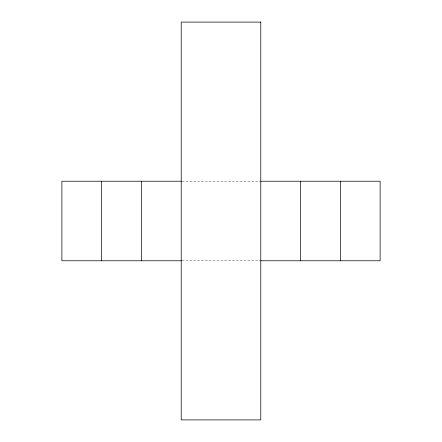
<?xml version="1.0" encoding="UTF-8"?>
<svg xmlns="http://www.w3.org/2000/svg" width="442" height="442" viewBox="0 0 442 442"><rect width="100%" height="100%" fill="white"/><g stroke="black" fill="none" stroke-linecap="round" stroke-linejoin="round"><path stroke-width="0.33" stroke-dasharray="2.21 1.66" d="M181.999 181.22L260.001 181.22M181.999 260.78L260.001 260.78"/><path stroke-width="0.66" d="M181.308 181.22L61.88 181.22L61.88 260.78L181.308 260.78M260.692 181.22L380.12 181.22L380.12 260.78L260.692 260.78M340.34 181.22L340.34 260.78M300.56 181.22L300.56 260.78M141.44 181.22L141.44 260.78M101.66 181.22L101.66 260.78M260.78 22.1L181.22 22.1L181.22 419.9L260.78 419.9L260.78 22.1"/></g></svg>
